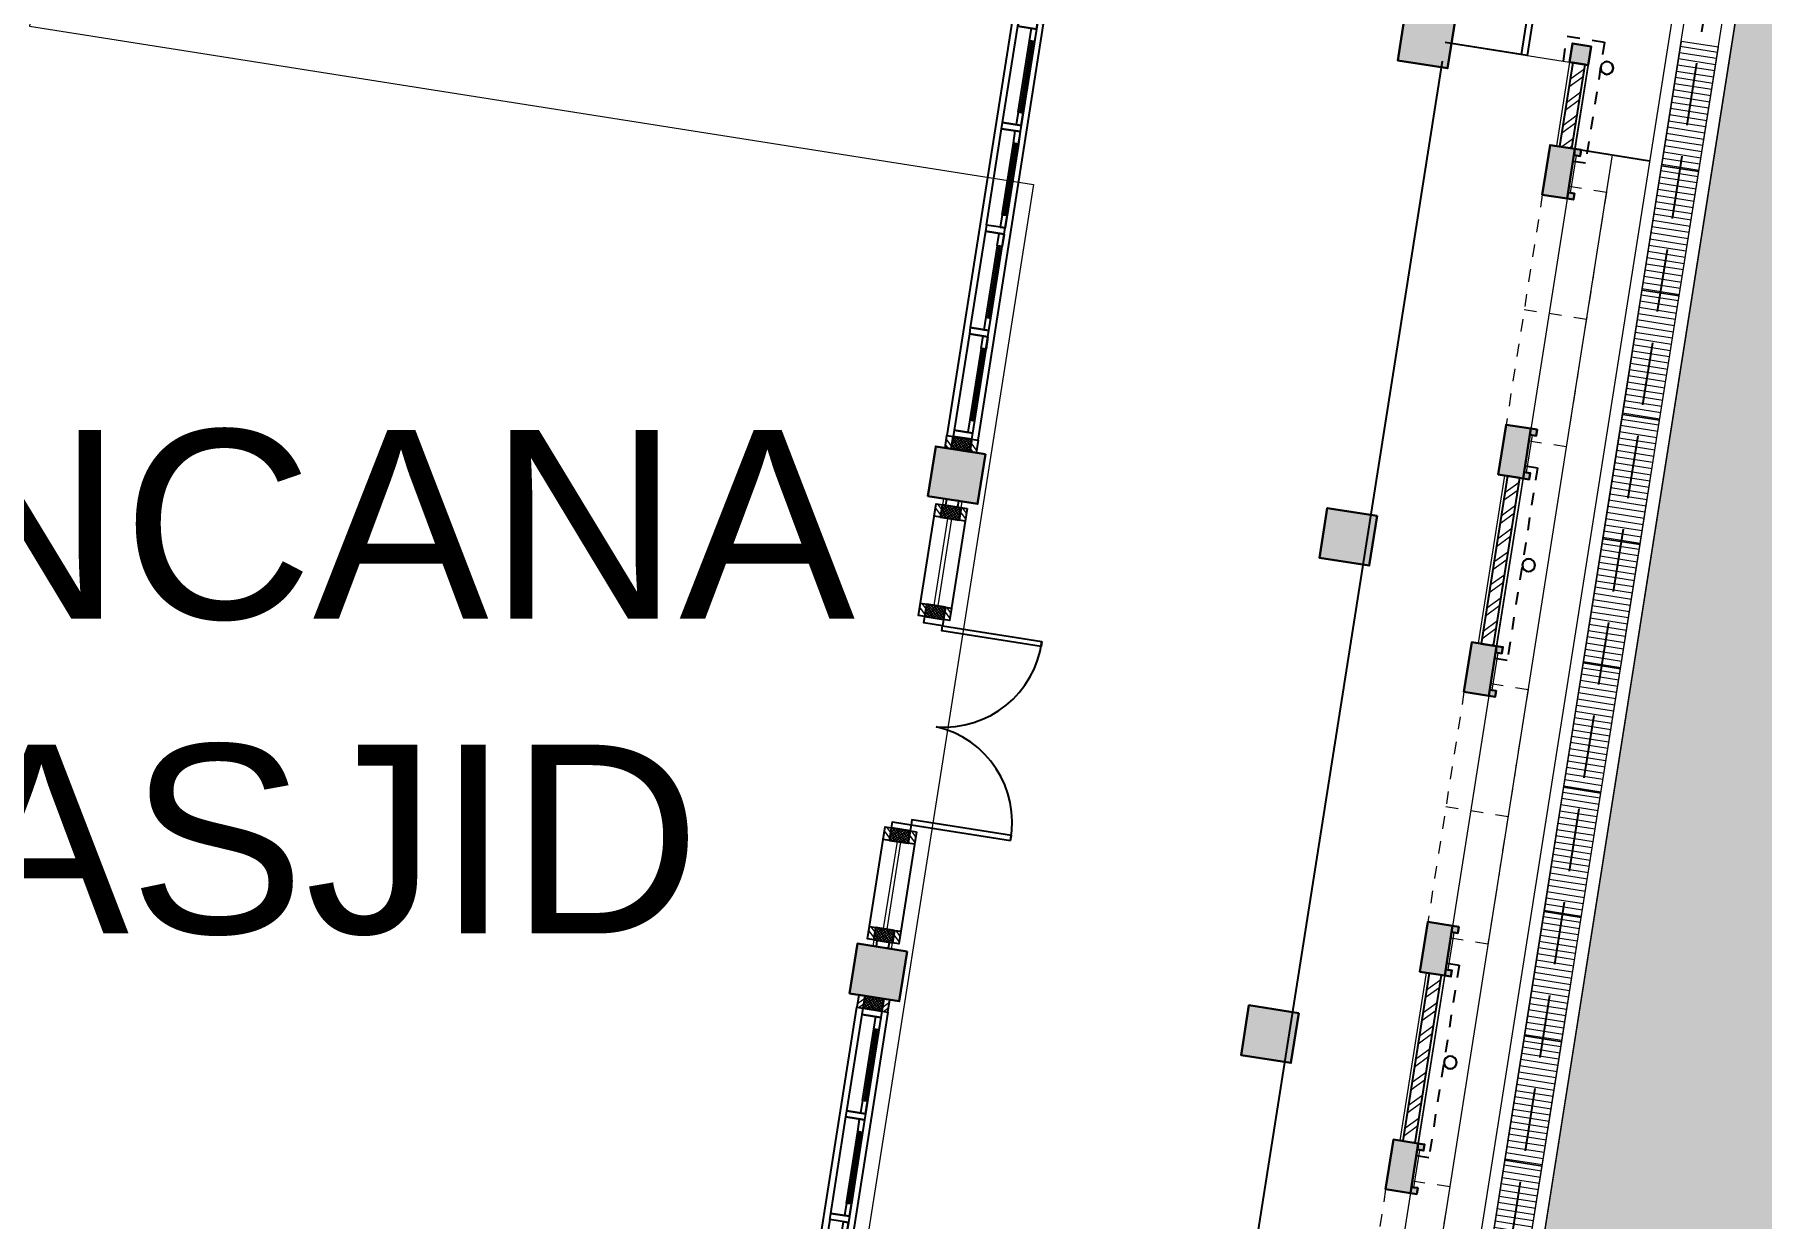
# Model space of a CAD drawing. Header units: inches. Extents: x 0 to 558, y -1 to 295.
# Drawn here: x 405.65 to 419.37, y 180.09 to 189.5 of the extents above; entities that cross this region are included whole.
import ezdxf

# ---------------------------------------------------------------- set-up
doc = ezdxf.new("R2010")
doc.units = ezdxf.units.IN
doc.header["$MEASUREMENT"] = 0
for name, pattern in [('DASHED', [0.75, 0.5, -0.25]), ('DASHED2', [0.375, 0.25, -0.125]), ('HIDDEN', [0.375, 0.25, -0.125])]:
    doc.linetypes.add(name, pattern=pattern)
for name, color, linetype, lineweight in [('ars', 11, 'Continuous', 0), ('ARSIR', 31, 'Continuous', 5), ('Arsitek', 3, 'Continuous', 9), ('ATAP', 3, 'Continuous', 20), ('balok', 1, 'Continuous', 30), ('besi siku', 70, 'Continuous', 9), ('dg1', 9, 'Continuous', 9), ('DINDING2', 146, 'Continuous', 5), ('GR-BODY', 5, 'Continuous', 20), ('hatch', 9, 'Continuous', 5), ('KOL', 1, 'Continuous', 30), ('lan', 7, 'Continuous', 15), ('NOT', 7, 'Continuous', 20), ('RUMPUT', 93, 'Continuous', 0), ('SAN', 4, 'Continuous', 5)]:
    doc.layers.add(name, color=color, linetype=linetype, lineweight=lineweight)
for name, color, linetype in [('dg2', 3, 'Continuous'), ('dinding', 3, 'Continuous'), ('HID', 1, 'Continuous'), ('KACA', 151, 'Continuous'), ('KERAMIK', 53, 'Continuous'), ('Kusen', 30, 'Continuous'), ('pvc', 12, 'Continuous'), ('SOLID', 9, 'Continuous')]:
    doc.layers.add(name, color=color, linetype=linetype)
doc.layers.add('POLYLINE TPAK', color=4, linetype='Continuous', lineweight=20, plot=False)
doc.styles.get("Standard").update_dxf_attribs({"font": 'arial.ttf'})

# ---------------------------------------------------------------- blocks, each defined once
blk = doc.blocks.new('P1')
at = {"layer": 'ars'}
h = blk.add_hatch(dxfattribs=at)
h.set_pattern_fill('ANSI32', color=256, scale=0.01, style=0)
h.set_pattern_definition([(45, (-1.75, -0.07619047619056118), (-0.06735192090801866, 0.06735192090801866), []), (45, (-1.705098700000008, -0.07619047619056118), (-0.06735192090801866, 0.06735192090801866), [])])
h.paths.add_polyline_path([(-1.75, -0.02619047619054981), (-1.650000000000091, -0.02619047619054981), (-1.650000000000091, -0.07619047619056118), (-1.75, -0.07619047619056118)])
h = blk.add_hatch(dxfattribs=at)
h.set_pattern_fill('ANSI32', color=256, scale=0.01, style=0)
h.set_pattern_definition([(45, (-0.9500000000000455, -0.07619047619056118), (-0.06735192090801866, 0.06735192090801866), []), (45, (-0.9050987000000532, -0.07619047619056118), (-0.06735192090801866, 0.06735192090801866), [])])
h.paths.add_polyline_path([(-0.9500000000000455, -0.02619047619054982), (-0.8500000000001364, -0.02619047619054982), (-0.8500000000001364, -0.07619047619056118), (-0.9500000000000455, -0.07619047619056118)])
h = blk.add_hatch(dxfattribs=at)
h.set_pattern_fill('ANSI32', color=256, scale=0.01, style=0)
h.set_pattern_definition([(45, (0.8500000000005912, -0.07619047619056118), (-0.06735192090801866, 0.06735192090801866), []), (45, (0.8949013000005834, -0.07619047619056118), (-0.06735192090801866, 0.06735192090801866), [])])
h.paths.add_polyline_path([(0.8500000000005912, -0.02619047619054982), (0.9500000000005002, -0.02619047619054982), (0.9500000000005002, -0.07619047619056118), (0.8500000000005912, -0.07619047619056118)])
h = blk.add_hatch(dxfattribs=at)
h.set_pattern_fill('ANSI32', color=256, scale=0.01, style=0)
h.set_pattern_definition([(45, (1.650000000000091, -0.07619047619056118), (-0.06735192090801866, 0.06735192090801866), []), (45, (1.694901300000083, -0.07619047619056118), (-0.06735192090801866, 0.06735192090801866), [])])
h.paths.add_polyline_path([(1.650000000000091, -0.02619047619054982), (1.75, -0.02619047619054982), (1.75, -0.07619047619056118), (1.650000000000091, -0.07619047619056118)])
h = blk.add_hatch(dxfattribs=at)
h.set_pattern_fill('ANSI32', color=256, scale=0.01, style=0)
h.set_pattern_definition([(45, (-1.75, -0.2761904761905498), (-0.06735192090801866, 0.06735192090801866), []), (45, (-1.705098700000008, -0.2761904761905498), (-0.06735192090801866, 0.06735192090801866), [])])
h.paths.add_polyline_path([(-1.75, -0.2261904761905384), (-1.650000000000091, -0.2261904761905384), (-1.650000000000091, -0.2761904761905498), (-1.75, -0.2761904761905498)])
h = blk.add_hatch(dxfattribs=at)
h.set_pattern_fill('ANSI32', color=256, scale=0.01, style=0)
h.set_pattern_definition([(45, (-0.9500000000000455, -0.2761904761905498), (-0.06735192090801866, 0.06735192090801866), []), (45, (-0.9050987000000532, -0.2761904761905498), (-0.06735192090801866, 0.06735192090801866), [])])
h.paths.add_polyline_path([(-0.9500000000000455, -0.2261904761905384), (-0.8500000000001364, -0.2261904761905384), (-0.8500000000001364, -0.2761904761905498), (-0.9500000000000455, -0.2761904761905498)])
h = blk.add_hatch(dxfattribs=at)
h.set_pattern_fill('ANSI32', color=256, scale=0.01, style=0)
h.set_pattern_definition([(45, (0.8500000000005912, -0.2761904761905498), (-0.06735192090801866, 0.06735192090801866), []), (45, (0.8949013000005834, -0.2761904761905498), (-0.06735192090801866, 0.06735192090801866), [])])
h.paths.add_polyline_path([(0.8500000000005912, -0.2261904761905384), (0.9500000000005002, -0.2261904761905384), (0.9500000000005002, -0.2761904761905498), (0.8500000000005912, -0.2761904761905498)])
h = blk.add_hatch(dxfattribs=at)
h.set_pattern_fill('ANSI32', color=256, scale=0.01, style=0)
h.set_pattern_definition([(45, (1.650000000000091, -0.2761904761905498), (-0.06735192090801866, 0.06735192090801866), []), (45, (1.694901300000083, -0.2761904761905498), (-0.06735192090801866, 0.06735192090801866), [])])
h.paths.add_polyline_path([(1.650000000000091, -0.2261904761905384), (1.75, -0.2261904761905384), (1.75, -0.2761904761905498), (1.650000000000091, -0.2761904761905498)])
at = {"layer": 'hatch', "ltscale": 0.01}
h = blk.add_hatch(dxfattribs=at)
h.set_pattern_fill('ANSI37,_O', color=256, scale=0.005)
h.set_pattern_definition([(45, (-1.75, -0.2261904761905384), (-0.01122532015133644, 0.01122532015133644), []), (135, (-1.75, -0.2261904761905384), (-0.01122532015133644, -0.01122532015133644), [])])
h.paths.add_polyline_path([(-1.75, -0.07619047619056118), (-1.650000000000091, -0.07619047619056118), (-1.650000000000091, -0.2261904761905384), (-1.75, -0.2261904761905384)])
h = blk.add_hatch(dxfattribs=at)
h.set_pattern_fill('ANSI37,_O', color=256, scale=0.005)
h.set_pattern_definition([(45, (-0.9500000000000455, -0.2261904761905384), (-0.01122532015133644, 0.01122532015133644), []), (135, (-0.9500000000000455, -0.2261904761905384), (-0.01122532015133644, -0.01122532015133644), [])])
h.paths.add_polyline_path([(-0.9500000000000455, -0.07619047619056118), (-0.8500000000001364, -0.07619047619056118), (-0.8500000000001364, -0.2261904761905384), (-0.9500000000000455, -0.2261904761905384)])
h = blk.add_hatch(dxfattribs=at)
h.set_pattern_fill('ANSI37,_O', color=256, scale=0.005)
h.set_pattern_definition([(45, (0.8500000000005912, -0.2261904761905384), (-0.01122532015133644, 0.01122532015133644), []), (135, (0.8500000000005912, -0.2261904761905384), (-0.01122532015133644, -0.01122532015133644), [])])
h.paths.add_polyline_path([(0.8500000000005912, -0.07619047619056118), (0.9500000000005002, -0.07619047619056118), (0.9500000000005002, -0.2261904761905384), (0.8500000000005912, -0.2261904761905384)])
h = blk.add_hatch(dxfattribs=at)
h.set_pattern_fill('ANSI37,_O', color=256, scale=0.005)
h.set_pattern_definition([(45, (1.650000000000091, -0.2261904761905384), (-0.01122532015133644, 0.01122532015133644), []), (135, (1.650000000000091, -0.2261904761905384), (-0.01122532015133644, -0.01122532015133644), [])])
h.paths.add_polyline_path([(1.650000000000091, -0.07619047619056118), (1.75, -0.07619047619056118), (1.75, -0.2261904761905384), (1.650000000000091, -0.2261904761905384)])
at = {"ltscale": 0.01}
for points in [[(-0.9500000000000455, -0.07619047619056118), (-0.8500000000001364, -0.07619047619056118), (-0.8500000000001364, -0.2261904761905384), (-0.9500000000000455, -0.2261904761905384)], [(0.8500000000001364, -0.07619047619056118), (0.9500000000005002, -0.07619047619056118), (0.9500000000005002, -0.2261904761905384), (0.8500000000001364, -0.2261904761905384)], [(1.650000000000091, -0.07619047619056118), (1.75, -0.07619047619056118), (1.75, -0.2261904761905384), (1.650000000000091, -0.2261904761905384)]]:
    blk.add_lwpolyline(points, close=True, dxfattribs=at)
at = {"layer": 'balok', "ltscale": 0.01}
for points in [[(-1.75, -0.07619047619056118), (-1.650000000000091, -0.07619047619056118), (-1.650000000000091, -0.2261904761905384), (-1.75, -0.2261904761905384)], [(-0.9500000000000455, -0.07619047619056118), (-0.8500000000001364, -0.07619047619056118), (-0.8500000000001364, -0.2261904761905384), (-0.9500000000000455, -0.2261904761905384)], [(0.8500000000005912, -0.07619047619056118), (0.9500000000005002, -0.07619047619056118), (0.9500000000005002, -0.2261904761905384), (0.8500000000005912, -0.2261904761905384)], [(1.650000000000091, -0.07619047619056118), (1.75, -0.07619047619056118), (1.75, -0.2261904761905384), (1.650000000000091, -0.2261904761905384)]]:
    blk.add_lwpolyline(points, close=True, dxfattribs=at)
at = {"layer": 'besi siku', "ltscale": 0.01}
for points in [[(-0.9500000000000455, -0.1661904761905362), (-1.650000000000091, -0.1661904761905362), (-1.650000000000091, -0.1361904761905635), (-0.9500000000000455, -0.1361904761905635), (-0.9500000000000455, -0.1661904761905362)], [(0.9500000000000455, -0.1661904761905362), (1.649999999999636, -0.1661904761905362), (1.649999999999636, -0.1361904761905635), (0.9500000000000455, -0.1361904761905635), (0.9500000000000455, -0.1661904761905362)]]:
    blk.add_lwpolyline(points, dxfattribs=at)
at = {"layer": 'dinding', "ltscale": 0.01}
for points in [[(-1.75, -0.02619047619054981), (-1.650000000000091, -0.02619047619054981), (-1.650000000000091, -0.07619047619056118), (-1.75, -0.07619047619056118)], [(-1.75, -0.02619047619054981), (-0.8500000000001364, -0.02619047619054982), (-0.8500000000001364, -0.2761904761905498), (-1.75, -0.2761904761905498)], [(-0.9500000000000455, -0.02619047619054982), (-0.8500000000001364, -0.02619047619054982), (-0.8500000000001364, -0.07619047619056118), (-0.9500000000000455, -0.07619047619056118)], [(0.8500000000005912, -0.02619047619054982), (0.9500000000005002, -0.02619047619054982), (0.9500000000005002, -0.07619047619056118), (0.8500000000005912, -0.07619047619056118)], [(0.8500000000001364, -0.02619047619054982), (1.75, -0.02619047619054982), (1.75, -0.2761904761905498), (0.8500000000001364, -0.2761904761905498)], [(1.650000000000091, -0.02619047619054982), (1.75, -0.02619047619054982), (1.75, -0.07619047619056118), (1.650000000000091, -0.07619047619056118)], [(-1.75, -0.2261904761905384), (-1.650000000000091, -0.2261904761905384), (-1.650000000000091, -0.2761904761905498), (-1.75, -0.2761904761905498)], [(-0.9500000000000455, -0.2261904761905384), (-0.8500000000001364, -0.2261904761905384), (-0.8500000000001364, -0.2761904761905498), (-0.9500000000000455, -0.2761904761905498)], [(0.8500000000005912, -0.2261904761905384), (0.9500000000005002, -0.2261904761905384), (0.9500000000005002, -0.2761904761905498), (0.8500000000005912, -0.2761904761905498)], [(1.650000000000091, -0.2261904761905384), (1.75, -0.2261904761905384), (1.75, -0.2761904761905498), (1.650000000000091, -0.2761904761905498)]]:
    blk.add_lwpolyline(points, close=True, dxfattribs=at)
at = {"layer": 'Kusen', "ltscale": 0.01}
for points in [[(-0.7999999999999545, 0.7238095238093933), (-0.7599999999999909, 0.7238095238093933), (-0.7599999999999909, -0.07619047619056118), (-0.7999999999999545, -0.07619047619056118)], [(0.7999999999999545, 0.7238095238093933), (0.7599999999999909, 0.7238095238093933), (0.7599999999999909, -0.07619047619056118), (0.7999999999999545, -0.07619047619056118)], [(-0.8500000000001364, -0.07619047619056118), (-0.7999999999999545, -0.07619047619056118), (-0.7999999999999545, -0.2261904761905384), (-0.8500000000001364, -0.2261904761905384)], [(0.7999999999999545, -0.07619047619056118), (0.8500000000001364, -0.07619047619056118), (0.8500000000001364, -0.2261904761905384), (0.7999999999999545, -0.2261904761905384)]]:
    blk.add_lwpolyline(points, close=True, dxfattribs=at)
for centre, start, end in [((-0.7799999999999727, -0.05809523809529082), 4.25958625341322, 91.46522419881262), ((0.7799999999999727, -0.05809523809529082), 88.53477580118738, 175.7404137465868)]:
    blk.add_arc(centre, 0.7821605057079436, start, end, dxfattribs=at)
blk = doc.blocks.new('JMSQ1')
at = {"layer": 'ars'}
h = blk.add_hatch(dxfattribs=at)
h.set_pattern_fill('ANSI32', color=256, scale=0.01, style=0)
h.set_pattern_definition([(315, (-1.750000000000227, 0.25), (-0.06735192090801867, -0.06735192090801864), []), (315, (-1.705098700000235, 0.25), (-0.06735192090801867, -0.06735192090801864), [])])
h.paths.add_polyline_path([(-1.750000000000227, 0.1999999999999886), (-1.650000000000318, 0.1999999999999886), (-1.650000000000318, 0.25), (-1.750000000000227, 0.25)])
h = blk.add_hatch(dxfattribs=at)
h.set_pattern_fill('ANSI32', color=256, scale=0.01, style=0)
h.set_pattern_definition([(315, (1.700000000000273, 0.25), (-0.06735192090801867, -0.06735192090801864), []), (315, (1.744901300000265, 0.25), (-0.06735192090801867, -0.06735192090801864), [])])
h.paths.add_polyline_path([(1.700000000000273, 0.1999999999999886), (1.800000000000182, 0.1999999999999886), (1.800000000000182, 0.25), (1.700000000000273, 0.25)])
h = blk.add_hatch(dxfattribs=at)
h.set_pattern_fill('ANSI32', color=256, scale=0.01, style=0)
h.set_pattern_definition([(315, (-1.750000000000227, 0.05000000000001137), (-0.06735192090801867, -0.06735192090801864), []), (315, (-1.705098700000235, 0.05000000000001137), (-0.06735192090801867, -0.06735192090801864), [])])
h.paths.add_polyline_path([(-1.750000000000227, 0), (-1.650000000000318, 0), (-1.650000000000318, 0.05000000000001137), (-1.750000000000227, 0.05000000000001137)])
h = blk.add_hatch(dxfattribs=at)
h.set_pattern_fill('ANSI32', color=256, scale=0.01, style=0)
h.set_pattern_definition([(315, (1.700000000000273, 0.05000000000001137), (-0.06735192090801867, -0.06735192090801864), []), (315, (1.744901300000265, 0.05000000000001137), (-0.06735192090801867, -0.06735192090801864), [])])
h.paths.add_polyline_path([(1.700000000000273, 0), (1.800000000000182, 0), (1.800000000000182, 0.05000000000001137), (1.700000000000273, 0.05000000000001137)])
at = {"layer": 'hatch', "ltscale": 0.01}
h = blk.add_hatch(dxfattribs=at)
h.set_pattern_fill('ANSI37,_O', color=256, scale=0.005)
h.set_pattern_definition([(315, (-1.750000000000227, 0.1999999999999886), (-0.01122532015133644, -0.01122532015133644), []), (225, (-1.750000000000227, 0.1999999999999886), (-0.01122532015133644, 0.01122532015133644), [])])
h.paths.add_polyline_path([(-1.750000000000227, 0.05000000000001137), (-1.650000000000318, 0.05000000000001137), (-1.650000000000318, 0.1999999999999886), (-1.750000000000227, 0.1999999999999886)])
h = blk.add_hatch(dxfattribs=at)
h.set_pattern_fill('ANSI37,_O', color=256, scale=0.005)
h.set_pattern_definition([(315, (1.700000000000273, 0.1999999999999886), (-0.01122532015133644, -0.01122532015133644), []), (225, (1.700000000000273, 0.1999999999999886), (-0.01122532015133644, 0.01122532015133644), [])])
h.paths.add_polyline_path([(1.700000000000273, 0.05000000000001137), (1.800000000000182, 0.05000000000001137), (1.800000000000182, 0.1999999999999886), (1.700000000000273, 0.1999999999999886)])
at = {"layer": 'balok', "ltscale": 0.01}
for points in [[(-1.750000000000227, 0.05000000000001137), (-1.650000000000318, 0.05000000000001137), (-1.650000000000318, 0.1999999999999886), (-1.750000000000227, 0.1999999999999886)], [(1.700000000000273, 0.05000000000001137), (1.800000000000182, 0.05000000000001137), (1.800000000000182, 0.1999999999999886), (1.700000000000273, 0.1999999999999886)]]:
    blk.add_lwpolyline(points, close=True, dxfattribs=at)
at = {"layer": 'dinding', "ltscale": 0.01}
for points in [[(-1.750000000000227, 0.1999999999999886), (-1.650000000000318, 0.1999999999999886), (-1.650000000000318, 0.25), (-1.750000000000227, 0.25)], [(1.700000000000273, 0), (-1.650000000000318, 0), (-1.650000000000318, 0.25), (1.700000000000273, 0.25)], [(1.700000000000273, 0.1999999999999886), (1.800000000000182, 0.1999999999999886), (1.800000000000182, 0.25), (1.700000000000273, 0.25)], [(-1.750000000000227, 0), (-1.650000000000318, 0), (-1.650000000000318, 0.05000000000001137), (-1.750000000000227, 0.05000000000001137)], [(1.700000000000273, 0), (1.800000000000182, 0), (1.800000000000182, 0.05000000000001137), (1.700000000000273, 0.05000000000001137)]]:
    blk.add_lwpolyline(points, close=True, dxfattribs=at)
at = {"layer": 'KACA', "ltscale": 0.01}
for points in [[(-1.500000000000682, 0.1850000000000023), (-0.9250000000005002, 0.1850000000000023), (-0.9250000000005002, 0.1750000000000114), (-1.500000000000682, 0.1750000000000114)], [(-0.6750000000005002, 0.1850000000000023), (-0.1000000000001364, 0.1850000000000023), (-0.1000000000001364, 0.1750000000000114), (-0.6750000000005002, 0.1750000000000114)], [(0.7250000000002274, 0.1850000000000023), (0.1499999999998636, 0.1850000000000023), (0.1499999999998636, 0.1750000000000114), (0.7250000000002274, 0.1750000000000114)], [(1.550000000000409, 0.1850000000000023), (0.9750000000002274, 0.1850000000000023), (0.9750000000002274, 0.1750000000000114), (1.550000000000409, 0.1750000000000114)]]:
    blk.add_lwpolyline(points, close=True, dxfattribs=at)
at = {"layer": 'Kusen', "ltscale": 0.01}
for points in [[(-1.650000000000318, 0.1999999999999886), (-1.600000000000591, 0.1999999999999886), (-1.600000000000591, 0.05000000000001137), (-1.650000000000318, 0.05000000000001137)], [(-1.600000000000591, 0.1999999999999886), (-1.500000000000682, 0.1999999999999886), (-1.500000000000682, 0.1599999999999682), (-1.600000000000591, 0.1599999999999682)], [(-1.600000000000591, 0.1999999999999886), (-0.8250000000005911, 0.1999999999999886), (-0.8250000000005911, 0.05000000000001138), (-1.600000000000591, 0.05000000000001137)], [(-1.500000000000682, 0.1999999999999886), (-0.9250000000005002, 0.1999999999999886), (-0.9250000000005002, 0.1599999999999682), (-1.500000000000682, 0.1599999999999682)], [(-0.9250000000005002, 0.1599999999999682), (-0.8250000000005911, 0.1599999999999682), (-0.8250000000005911, 0.1999999999999886), (-0.9250000000005002, 0.1999999999999886)], [(-0.8250000000005911, 0.1999999999999886), (-0.7750000000004093, 0.1999999999999886), (-0.7750000000004093, 0.05000000000001138), (-0.8250000000005911, 0.05000000000001138)], [(-0.7750000000004093, 0.1999999999999886), (-0.6750000000005002, 0.1999999999999886), (-0.6750000000005002, 0.1599999999999682), (-0.7750000000004093, 0.1599999999999682)], [(-0.7750000000004093, 0.1999999999999886), (-2.273736754432321e-13, 0.1999999999999886), (-2.273736754432321e-13, 0.05000000000001137), (-0.7750000000004093, 0.05000000000001138)], [(-0.6750000000005002, 0.1999999999999886), (-0.1000000000001364, 0.1999999999999886), (-0.1000000000001364, 0.1599999999999682), (-0.6750000000005002, 0.1599999999999682)], [(-0.1000000000001364, 0.1599999999999682), (-2.273736754432321e-13, 0.1599999999999682), (-2.273736754432321e-13, 0.1999999999999886), (-0.1000000000001364, 0.1999999999999886)], [(-2.273736754432321e-13, 0.1999999999999886), (0.04999999999995453, 0.1999999999999886), (0.04999999999995453, 0.05000000000001137), (-2.273736754432321e-13, 0.05000000000001137)], [(0.1499999999998636, 0.1599999999999682), (0.04999999999995453, 0.1599999999999682), (0.04999999999995453, 0.1999999999999886), (0.1499999999998636, 0.1999999999999886)], [(0.8250000000001364, 0.1999999999999886), (0.04999999999995453, 0.1999999999999886), (0.04999999999995453, 0.05000000000001137), (0.8250000000001364, 0.05000000000001138)], [(0.7250000000002274, 0.1999999999999886), (0.1499999999998636, 0.1999999999999886), (0.1499999999998636, 0.1599999999999682), (0.7250000000002274, 0.1599999999999682)], [(0.8250000000001364, 0.1999999999999886), (0.7250000000002274, 0.1999999999999886), (0.7250000000002274, 0.1599999999999682), (0.8250000000001364, 0.1599999999999682)], [(0.8750000000003183, 0.1999999999999886), (0.8250000000001364, 0.1999999999999886), (0.8250000000001364, 0.05000000000001138), (0.8750000000003183, 0.05000000000001138)], [(0.9750000000002274, 0.1599999999999682), (0.8750000000003183, 0.1599999999999682), (0.8750000000003183, 0.1999999999999886), (0.9750000000002274, 0.1999999999999886)], [(1.650000000000318, 0.1999999999999886), (0.8750000000003183, 0.1999999999999886), (0.8750000000003183, 0.05000000000001138), (1.650000000000318, 0.05000000000001137)], [(1.550000000000409, 0.1999999999999886), (0.9750000000002274, 0.1999999999999886), (0.9750000000002274, 0.1599999999999682), (1.550000000000409, 0.1599999999999682)], [(1.650000000000318, 0.1999999999999886), (1.550000000000409, 0.1999999999999886), (1.550000000000409, 0.1599999999999682), (1.650000000000318, 0.1599999999999682)], [(1.650000000000091, 0.1999999999999886), (1.700000000000273, 0.1999999999999886), (1.700000000000273, 0.05000000000001137), (1.650000000000091, 0.05000000000001137)], [(1.700000000000045, 0.1999999999999886), (1.650000000000318, 0.1999999999999886), (1.650000000000318, 0.05000000000001137), (1.700000000000045, 0.05000000000001137)]]:
    blk.add_lwpolyline(points, close=True, dxfattribs=at)
blk = doc.blocks.new('KMSQ2')
at = {"layer": 'SOLID', "ltscale": 0.01}
h = blk.add_hatch(color=256, dxfattribs=at)
h.dxf.hatch_style = 1
h.paths.add_polyline_path([(-0.2000000000000455, -0.1999999999999886), (0.2000000000000455, -0.1999999999999886), (0.2000000000000455, 0.2000000000000455), (-0.2000000000000455, 0.2000000000000455)])
at = {"layer": 'KOL'}
blk.add_lwpolyline([(-0.2000000000000455, -0.1999999999999886), (0.2000000000000455, -0.1999999999999886), (0.2000000000000455, 0.2000000000000455), (-0.2000000000000455, 0.2000000000000455)], close=True, dxfattribs=at)
blk = doc.blocks.new('K1b')
at = {"layer": 'SOLID', "ltscale": 0.01}
h = blk.add_hatch(color=256, dxfattribs=at)
h.dxf.hatch_style = 1
h.paths.add_polyline_path([(-0.2000000000000455, -0.0999999999999659), (0.2000000000000455, -0.0999999999999659), (0.2000000000000455, 0.1000000000000227), (-0.2000000000000455, 0.1000000000000227)])
at = {"layer": 'KOL'}
blk.add_lwpolyline([(-0.2000000000000455, -0.0999999999999659), (0.2000000000000455, -0.0999999999999659), (0.2000000000000455, 0.1000000000000227), (-0.2000000000000455, 0.1000000000000227)], close=True, dxfattribs=at)
blk = doc.blocks.new('DENAH LT1')
at = {"layer": 'ars'}
h = blk.add_hatch(dxfattribs=at)
h.set_pattern_fill('ANSI32', color=256, scale=0.35, angle=112.7800794457512, style=0)
h.set_pattern_definition([(45.00000000000446, (-13.21544224488366, 428.2296302063408), (0.09280776503074172, -0.09280776503072702), []), (45.00000000000446, (-13.21544224488366, 428.2915020495905), (0.09280776503074172, -0.09280776503072702), [])])
h.paths.add_polyline_path([(0.2500000000018181, 3.250000000001198), (0.2500000000018181, 3.350000000000652), (0.2000000000000455, 3.350000000000652), (0.2000000000000455, 3.250000000001198)])
h = blk.add_hatch(dxfattribs=at)
h.set_pattern_fill('ANSI32', color=256, scale=0.35, angle=112.7800794457512, style=0)
h.set_pattern_definition([(45.00000000000446, (-9.665442244882342, 428.2296302063409), (0.09280776503074172, -0.09280776503072702), []), (45.00000000000446, (-9.665442244882342, 428.2915020495906), (0.09280776503074172, -0.09280776503072702), [])])
h.paths.add_polyline_path([(3.800000000003137, 3.250000000001278), (3.800000000003137, 3.350000000000732), (3.750000000001364, 3.350000000000732), (3.750000000001364, 3.250000000001278)])
h = blk.add_hatch(dxfattribs=at)
h.set_pattern_fill('ANSI32', color=256, scale=0.35, angle=112.7800794457512, style=0)
h.set_pattern_definition([(45.00000000000446, (-17.41544224488371, 423.8546302063405), (0.09280776503074172, -0.09280776503072702), []), (45.00000000000446, (-17.41544224488371, 423.9165020495902), (0.09280776503074172, -0.09280776503072702), [])])
h.paths.add_polyline_path([(-3.325000000000273, -1.124999999999545), (-3.324999999999818, -1.024999999999636), (-4, -1.024999999999636), (-4, -1.124999999999091)])
h = blk.add_hatch(dxfattribs=at)
h.set_pattern_fill('ANSI32', color=256, scale=0.35, angle=112.7800794457512, style=0)
h.set_pattern_definition([(45.00000000000446, (-14.09044224488434, 423.8546302063396), (0.09280776503074172, -0.09280776503072702), []), (45.00000000000446, (-14.0904422448848, 423.9165020495902), (0.09280776503074172, -0.09280776503072702), [])])
h.paths.add_polyline_path([(0.6749999999997272, -1.125), (0.6750000000001819, -1.024999999999636), (-0.6750000000001819, -1.024999999999636), (-0.6750000000001819, -1.125)])
h = blk.add_hatch(dxfattribs=at)
h.set_pattern_fill('ANSI32', color=256, scale=0.35, angle=112.7800794457512, style=0)
h.set_pattern_definition([(45.00000000000446, (-10.0904422448848, 423.8546302063396), (0.09280776503074172, -0.09280776503072702), []), (45.00000000000446, (-10.09044224488525, 423.9165020495902), (0.09280776503074172, -0.09280776503072702), [])])
h.paths.add_polyline_path([(4.674999999999272, -1.125), (4.674999999999727, -1.025000000000091), (3.324999999999363, -1.024999999999636), (3.324999999999363, -1.125)])
at = {"layer": 'SAN', "ltscale": 0.01}
h = blk.add_hatch(dxfattribs=at)
h.set_pattern_fill('_USER', color=256, scale=0.05, angle=89.99999999999999, pattern_type=0)
h.set_pattern_definition([(90, (-3.800000000000182, -2), (-0.05, 1.530798387602948e-17), [])])
h.paths.add_polyline_path([(-3.299999999999728, -1.849999999999909), (-3.299999999999728, -2.149999999999636), (-4.299999999999728, -2.149999999999636), (-4.299999999999728, -1.849999999999909)])
h = blk.add_hatch(dxfattribs=at)
h.set_pattern_fill('_USER', color=256, scale=0.05, angle=89.99999999999999, pattern_type=0)
h.set_pattern_definition([(90, (-2.800000000000182, -2), (-0.05, 1.530798387602948e-17), [])])
h.paths.add_polyline_path([(-2.299999999999728, -1.849999999999909), (-2.299999999999728, -2.149999999999636), (-3.299999999999728, -2.149999999999636), (-3.299999999999728, -1.849999999999909)])
h = blk.add_hatch(dxfattribs=at)
h.set_pattern_fill('_USER', color=256, scale=0.05, angle=89.99999999999999, pattern_type=0)
h.set_pattern_definition([(90, (-1.800000000000182, -2), (-0.05, 1.530798387602948e-17), [])])
h.paths.add_polyline_path([(-1.299999999999728, -1.849999999999909), (-1.299999999999728, -2.149999999999636), (-2.299999999999728, -2.149999999999636), (-2.299999999999728, -1.849999999999909)])
h = blk.add_hatch(dxfattribs=at)
h.set_pattern_fill('_USER', color=256, scale=0.05, angle=89.99999999999999, pattern_type=0)
h.set_pattern_definition([(90, (-0.8000000000001819, -2), (-0.05, 1.530798387602948e-17), [])])
h.paths.add_polyline_path([(-0.299999999999728, -1.849999999999909), (-0.299999999999728, -2.149999999999636), (-1.299999999999728, -2.149999999999636), (-1.299999999999728, -1.849999999999909)])
h = blk.add_hatch(dxfattribs=at)
h.set_pattern_fill('_USER', color=256, scale=0.05, angle=89.99999999999999, pattern_type=0)
h.set_pattern_definition([(90, (0.1999999999998181, -2), (-0.05, 1.530798387602948e-17), [])])
h.paths.add_polyline_path([(0.700000000000272, -1.849999999999909), (0.700000000000272, -2.149999999999636), (-0.299999999999728, -2.149999999999636), (-0.299999999999728, -1.849999999999909)])
h = blk.add_hatch(dxfattribs=at)
h.set_pattern_fill('_USER', color=256, scale=0.05, angle=89.99999999999999, pattern_type=0)
h.set_pattern_definition([(90, (1.199999999999818, -2), (-0.05, 1.530798387602948e-17), [])])
h.paths.add_polyline_path([(1.700000000000272, -1.849999999999909), (1.700000000000272, -2.149999999999636), (0.700000000000272, -2.149999999999636), (0.700000000000272, -1.849999999999909)])
h = blk.add_hatch(dxfattribs=at)
h.set_pattern_fill('_USER', color=256, scale=0.05, angle=89.99999999999999, pattern_type=0)
h.set_pattern_definition([(90, (2.199999999999818, -2), (-0.05, 1.530798387602948e-17), [])])
h.paths.add_polyline_path([(2.700000000000272, -1.849999999999909), (2.700000000000272, -2.149999999999636), (1.700000000000272, -2.149999999999636), (1.700000000000272, -1.849999999999909)])
h = blk.add_hatch(dxfattribs=at)
h.set_pattern_fill('_USER', color=256, scale=0.05, angle=89.99999999999999, pattern_type=0)
h.set_pattern_definition([(90, (3.199999999999818, -2), (-0.05, 1.530798387602948e-17), [])])
h.paths.add_polyline_path([(3.700000000000272, -1.849999999999909), (3.700000000000272, -2.149999999999636), (2.700000000000272, -2.149999999999636), (2.700000000000272, -1.849999999999909)])
h = blk.add_hatch(dxfattribs=at)
h.set_pattern_fill('_USER', color=256, scale=0.05, angle=89.99999999999999, pattern_type=0)
h.set_pattern_definition([(90, (4.199999999999818, -2), (-0.05, 1.530798387602948e-17), [])])
h.paths.add_polyline_path([(4.700000000000272, -1.849999999999909), (4.700000000000272, -2.149999999999636), (3.700000000000272, -2.149999999999636), (3.700000000000272, -1.849999999999909)])
h = blk.add_hatch(dxfattribs=at)
h.set_pattern_fill('_USER', color=256, scale=0.05, angle=89.99999999999999, pattern_type=0)
h.set_pattern_definition([(90, (5.199999999999818, -2), (-0.05, 1.530798387602948e-17), [])])
h.paths.add_polyline_path([(5.700000000000272, -1.849999999999909), (5.700000000000272, -2.149999999999636), (4.700000000000272, -2.149999999999636), (4.700000000000272, -1.849999999999909)])
at = {"layer": 'SOLID'}
blk.add_hatch(color=256, dxfattribs=at).paths.add_polyline_path([(-3.999999999999545, -1.149999999999636), (-3.999999999999545, -0.9999999999990905), (-4.149999999999636, -0.9999999999995453), (-4.149999999999636, -1.149999999999636)])
h = blk.add_hatch(color=256, dxfattribs=at)
h.paths.add_polyline_path([(-3.274999999999637, -1.149999999999636), (-3.324999999999364, -1.149999999999636), (-3.324999999999819, -1.199999999999818), (-3.274999999999182, -1.199999999999818)])
h.paths.add_polyline_path([(-2.924999999999728, -1.149999999999636), (-2.974999999999455, -1.149999999999636), (-2.974999999999455, -1.170000000000073), (-2.974999999999, -1.199999999999818), (-2.924999999999728, -1.199999999999818)])
h = blk.add_hatch(color=256, dxfattribs=at)
h.paths.add_polyline_path([(-1.025000000000092, -1.149999999999636), (-1.074999999999819, -1.149999999999636), (-1.075000000000274, -1.199999999999818), (-1.024999999999637, -1.199999999999818)])
h.paths.add_polyline_path([(-0.6750000000001828, -1.149999999999636), (-0.7249999999999099, -1.149999999999636), (-0.7249999999999099, -1.170000000000073), (-0.7249999999994552, -1.199999999999818), (-0.6750000000001828, -1.199999999999818)])
h = blk.add_hatch(color=256, dxfattribs=at)
h.paths.add_polyline_path([(0.7250000000003629, -1.149999999999636), (0.6750000000006358, -1.149999999999636), (0.675000000000181, -1.199999999999818), (0.7250000000008177, -1.199999999999818)])
h.paths.add_polyline_path([(1.075000000000272, -1.149999999999636), (1.025000000000545, -1.149999999999636), (1.025000000000545, -1.170000000000073), (1.025000000001, -1.199999999999818), (1.075000000000272, -1.199999999999818)])
h = blk.add_hatch(color=256, dxfattribs=at)
h.paths.add_polyline_path([(2.974999999999453, -1.149999999999636), (2.924999999999726, -1.149999999999636), (2.924999999999272, -1.199999999999818), (2.974999999999908, -1.199999999999818)])
h.paths.add_polyline_path([(3.324999999999362, -1.149999999999636), (3.274999999999635, -1.149999999999636), (3.274999999999635, -1.170000000000073), (3.27500000000009, -1.199999999999818), (3.324999999999362, -1.199999999999818)])
h = blk.add_hatch(color=256, dxfattribs=at)
h.paths.add_polyline_path([(4.724999999999908, -1.149999999999636), (4.675000000000181, -1.149999999999636), (4.674999999999726, -1.199999999999818), (4.725000000000363, -1.199999999999818)])
h.paths.add_polyline_path([(5.074999999999817, -1.149999999999636), (5.02500000000009, -1.149999999999636), (5.02500000000009, -1.170000000000073), (5.025000000000545, -1.199999999999818), (5.074999999999817, -1.199999999999818)])
at = {"ltscale": 0.01}
for points in [[(-7.299999999999728, 7.5), (-7.959999999999583, 7.5), (-7.959999999999583, -0.6599999999998545), (-3.999999999999546, -0.6599999999998545), (-4.000000000000001, -2.728492052659392e-12)], [(-7.299999999999728, 7.5), (-7.909999999999401, 7.5), (-7.909999999999401, -0.6099999999996726), (-3.999999999999546, -0.6099999999996726), (-4.000000000000001, -2.728492052659392e-12)], [(-3.324999999999819, -1.199999999999818), (-3.324999999999819, -1.75)]]:
    blk.add_lwpolyline(points, dxfattribs=at)
at = {"linetype": 'HIDDEN', "ltscale": 0.3}
for points in [[(-4.00000000000182, -0.9499999999989086), (-4.199999999999819, -0.9499999999995339), (-4.199999999999819, -1.25), (-3.224999999999, -1.25), (-3.224999999999, -1.149999999999636)], [(-0.7749999999996371, -1.149999999999636), (-0.7749999999996371, -1.25), (0.7750000000009996, -1.25), (0.7750000000009996, -1.149999999999636)], [(3.224999999999908, -1.149999999999636), (3.224999999999908, -1.25), (4.775000000000545, -1.25), (4.775000000000545, -1.149999999999636)]]:
    blk.add_lwpolyline(points, dxfattribs=at)
at = {"layer": 'Arsitek', "ltscale": 0.01}
for points in [[(-3.274999999999637, -1.149999999999636), (-2.974999999999455, -1.149999999999636), (-2.974999999999455, -1.170000000000073), (-3.274999999999182, -1.170000000000073), (-3.274999999999182, -1.149999999999636)], [(-1.025000000000092, -1.149999999999636), (-0.7249999999999099, -1.149999999999636), (-0.7249999999999099, -1.170000000000073), (-1.024999999999637, -1.170000000000073), (-1.024999999999637, -1.149999999999636)], [(0.7250000000003629, -1.149999999999636), (1.025000000000545, -1.149999999999636), (1.025000000000545, -1.170000000000073), (0.7250000000008177, -1.170000000000073), (0.7250000000008177, -1.149999999999636)], [(2.974999999999453, -1.149999999999636), (3.274999999999635, -1.149999999999636), (3.274999999999635, -1.170000000000073), (2.974999999999908, -1.170000000000073), (2.974999999999908, -1.149999999999636)], [(4.724999999999908, -1.149999999999636), (5.02500000000009, -1.149999999999636), (5.02500000000009, -1.170000000000073), (4.725000000000363, -1.170000000000073), (4.725000000000363, -1.149999999999636)]]:
    blk.add_lwpolyline(points, dxfattribs=at)
at = {"layer": 'ATAP', "linetype": 'DASHED2', "ltscale": 0.3}
for points in [[(-2.924999999999273, -0.9499999999998181), (-1.074999999999819, -0.9499999999998181)], [(-2.00000000000091, -1.449999999948432), (-2.00000000000091, -0.9499999999998181)], [(1.075000000000727, -0.9499999999998181), (2.925000000000181, -0.9499999999998181)], [(1.99999999999909, -1.449999999948432), (1.99999999999909, -0.9499999999998181)], [(5.075000000000272, -0.9499999999998181), (6.924999999999726, -0.9499999999998181)], [(-3.024999999999182, -1.149999999999636), (-3.024999999999182, -1.449999999948432), (-0.9750000000026384, -1.449999999948432), (-0.9749999999999099, -1.150000000000546)], [(0.9750000000008177, -1.149999999999636), (0.9750000000008177, -1.449999999948432), (3.024999999997362, -1.449999999948432), (3.02500000000009, -1.150000000000546)], [(4.974999999999908, -1.149999999999636), (4.974999999999908, -1.449999999948432), (7.024999999996907, -1.449999999948432), (7.024999999999635, -1.150000000000546)]]:
    blk.add_lwpolyline(points, dxfattribs=at)
at = {"layer": 'dg1'}
for points in [[(0.2500000000018181, 3.225000000001221), (0.2000000000004993, 3.225000000000652), (0.2000000000004993, 3.375000000000743), (0.2500000000018181, 3.37500000000071)], [(3.800000000003137, 3.225000000001301), (3.750000000001818, 3.225000000000732), (3.750000000001818, 3.375000000000823), (3.800000000003137, 3.375000000000789)], [(-3.324999999999364, -1.149999999999636), (-3.999999999999546, -1.149999999999636), (-3.999999999999546, -0.9999999999995453), (-3.324999999999364, -1)]]:
    blk.add_lwpolyline(points, dxfattribs=at)
for points in [[(-0.674999999999728, -1), (0.6750000000010905, -1), (0.6750000000010905, -1.149999999999636), (-0.674999999999728, -1.149999999999636)], [(3.324999999999817, -1), (4.675000000000636, -1), (4.675000000000636, -1.150000000000091), (3.324999999999817, -1.150000000000091)]]:
    blk.add_lwpolyline(points, close=True, dxfattribs=at)
at = {"layer": 'dg2'}
for points in [[(0.2500000000018181, 3.250000000001164), (0.2000000000004993, 3.250000000000743), (0.2000000000004993, 3.350000000000652), (0.2500000000018181, 3.350000000001073)], [(3.800000000003137, 3.250000000001244), (3.750000000001818, 3.250000000000823), (3.750000000001818, 3.350000000000732), (3.800000000003137, 3.350000000001153)], [(-3.324999999999364, -1.124999999999545), (-3.999999999999546, -1.124999999999545), (-3.999999999999546, -1.024999999999636), (-3.324999999999364, -1.024999999999636)]]:
    blk.add_lwpolyline(points, dxfattribs=at)
for points in [[(0.6750000000006358, -1.125), (-0.674999999999728, -1.125), (-0.674999999999728, -1.024999999999636), (0.6750000000006358, -1.024999999999636)], [(4.675000000000181, -1.125), (3.324999999999817, -1.125), (3.324999999999817, -1.024999999999636), (4.675000000000181, -1.024999999999636)]]:
    blk.add_lwpolyline(points, close=True, dxfattribs=at)
at = {"layer": 'GR-BODY', "ltscale": 0.01}
for points in [[(-3.299999999999728, -1.849999999999909), (-3.299999999999728, -2.149999999999636), (-4.299999999999728, -2.149999999999636), (-4.299999999999728, -1.849999999999909)], [(-2.299999999999728, -1.849999999999909), (-2.299999999999728, -2.149999999999636), (-3.299999999999728, -2.149999999999636), (-3.299999999999728, -1.849999999999909)], [(-1.299999999999728, -1.849999999999909), (-1.299999999999728, -2.149999999999636), (-2.299999999999728, -2.149999999999636), (-2.299999999999728, -1.849999999999909)], [(-0.299999999999728, -1.849999999999909), (-0.299999999999728, -2.149999999999636), (-1.299999999999728, -2.149999999999636), (-1.299999999999728, -1.849999999999909)], [(0.700000000000272, -1.849999999999909), (0.700000000000272, -2.149999999999636), (-0.299999999999728, -2.149999999999636), (-0.299999999999728, -1.849999999999909)], [(1.700000000000272, -1.849999999999909), (1.700000000000272, -2.149999999999636), (0.700000000000272, -2.149999999999636), (0.700000000000272, -1.849999999999909)], [(2.700000000000272, -1.849999999999909), (2.700000000000272, -2.149999999999636), (1.700000000000272, -2.149999999999636), (1.700000000000272, -1.849999999999909)], [(3.700000000000272, -1.849999999999909), (3.700000000000272, -2.149999999999636), (2.700000000000272, -2.149999999999636), (2.700000000000272, -1.849999999999909)], [(4.700000000000272, -1.849999999999909), (4.700000000000272, -2.149999999999636), (3.700000000000272, -2.149999999999636), (3.700000000000272, -1.849999999999909)], [(5.700000000000272, -1.849999999999909), (5.700000000000272, -2.149999999999636), (4.700000000000272, -2.149999999999636), (4.700000000000272, -1.849999999999909)]]:
    blk.add_lwpolyline(points, close=True, dxfattribs=at)
at = {"layer": 'HID', "linetype": 'DASHED'}
blk.add_lwpolyline([(12.35000000000082, 15.40000000000055), (12.85000000000082, 15.40000000000055), (12.85000000000036, -2), (-8.349999999999909, -2), (-8.349999999999909, 11.90000000000009), (-8.349999999999454, 11.90000000000009), (-8.349999999999454, 12.5), (-5.199999999999364, 12.5), (-5.199999999999364, 18), (9.200000000000728, 18), (9.200000000000728, 15.40000000000055), (12.35000000000082, 15.40000000000055)], close=True, dxfattribs=at)
at = {"layer": 'KERAMIK', "ltscale": 0.01}
blk.add_lwpolyline([(-3.849999999999455, -2.728492052659392e-12), (7.850000000000818, -7.94734060761079e-18)], dxfattribs=at)
at = {"layer": 'KOL'}
for points in [[(-3.999999999999546, -1.149999999999636), (-3.999999999999546, -0.9999999999990905), (-4.149999999999637, -0.9999999999995453), (-4.149999999999637, -1.149999999999636)], [(-3.274999999999637, -1.149999999999636), (-3.324999999999364, -1.149999999999636), (-3.324999999999819, -1.199999999999818), (-3.274999999999182, -1.199999999999818)], [(-2.924999999999728, -1.149999999999636), (-2.974999999999455, -1.149999999999636), (-2.974999999999455, -1.170000000000073), (-2.974999999999, -1.199999999999818), (-2.924999999999728, -1.199999999999818)], [(-1.025000000000092, -1.149999999999636), (-1.074999999999819, -1.149999999999636), (-1.075000000000274, -1.199999999999818), (-1.024999999999637, -1.199999999999818)], [(-0.6750000000001828, -1.149999999999636), (-0.7249999999999099, -1.149999999999636), (-0.7249999999999099, -1.170000000000073), (-0.7249999999994552, -1.199999999999818), (-0.6750000000001828, -1.199999999999818)], [(0.7250000000003629, -1.149999999999636), (0.6750000000006358, -1.149999999999636), (0.675000000000181, -1.199999999999818), (0.7250000000008177, -1.199999999999818)], [(1.075000000000272, -1.149999999999636), (1.025000000000545, -1.149999999999636), (1.025000000000545, -1.170000000000073), (1.025000000001, -1.199999999999818), (1.075000000000272, -1.199999999999818)], [(2.974999999999453, -1.149999999999636), (2.924999999999726, -1.149999999999636), (2.924999999999272, -1.199999999999818), (2.974999999999908, -1.199999999999818)], [(3.324999999999362, -1.149999999999636), (3.274999999999635, -1.149999999999636), (3.274999999999635, -1.170000000000073), (3.27500000000009, -1.199999999999818), (3.324999999999362, -1.199999999999818)], [(4.724999999999908, -1.149999999999636), (4.675000000000181, -1.149999999999636), (4.674999999999726, -1.199999999999818), (4.725000000000363, -1.199999999999818)], [(5.074999999999817, -1.149999999999636), (5.02500000000009, -1.149999999999636), (5.02500000000009, -1.170000000000073), (5.025000000000545, -1.199999999999818), (5.074999999999817, -1.199999999999818)]]:
    blk.add_lwpolyline(points, close=True, dxfattribs=at)
at = {"layer": 'lan', "ltscale": 0.01}
for points in [[(-3.999999999999546, -2.728492052659392e-12), (-4.00000000000182, -0.9999999999990905)], [(-3.324999999999819, -1.449999999999818), (7.325000000000727, -1.449999999999818)]]:
    blk.add_lwpolyline(points, dxfattribs=at)
at = {"layer": 'pvc', "ltscale": 0.01}
for centre, radius in [((-3.999999999999092, -1.300999999999988), 0.05099999999998772), ((-3.999999999999092, -1.300999999999988), 0.04899999999998772), ((6.812328479099961e-13, -1.300999999999988), 0.05099999999998772), ((6.812328479099961e-13, -1.300999999999988), 0.04899999999998772), ((4.000000000000226, -1.300999999999988), 0.05099999999998772), ((4.000000000000226, -1.300999999999988), 0.04899999999998772)]:
    blk.add_circle(centre, radius, dxfattribs=at)
at = {"layer": 'SAN', "ltscale": 0.01}
for points in [[(-8.599999999999454, 12.40000000000009), (-8.599999999999454, 12.75), (-5.449999999999364, 12.75), (-5.449999999999364, 18.25), (9.450000000000728, 18.25), (9.450000000000728, 15.65000000000055), (12.60000000000082, 15.65000000000055), (12.60000000000082, 15.65000000000055), (13.10000000000082, 15.65000000000055), (13.10000000000036, -2.25), (-8.599999999999454, -2.25), (-8.599999999999454, 12.40000000000009), (-8.599999999999454, 12.40000000000009)], [(-8.499999999999545, 12.30000000000018), (-8.499999999999545, 12.65000000000055), (-5.349999999999455, 12.65000000000055), (-5.349999999999455, 18.15000000000055), (9.350000000000819, 18.15000000000055), (9.350000000000819, 15.55000000000018), (12.50000000000091, 15.55000000000018), (12.50000000000091, 15.55000000000018), (13.00000000000045, 15.55000000000018), (13.00000000000045, -2.149999999999636), (-8.499999999999545, -2.149999999999636), (-8.499999999999545, 12.30000000000018), (-8.499999999999545, 12.30000000000018)], [(-8.199999999999818, 12), (-8.199999999999818, 12.35000000000036), (-5.049999999999273, 12.35000000000036), (-5.049999999999273, 17.85000000000036), (9.050000000000637, 17.85000000000036), (9.050000000000637, 15.25), (12.20000000000073, 15.25), (12.20000000000073, 15.25), (12.70000000000073, 15.25), (12.70000000000073, -1.849999999999909), (-8.199999999999818, -1.849999999999909), (-8.199999999999818, 12), (-8.199999999999818, 12)], [(-8.099999999999454, 11.90000000000009), (-8.099999999999454, 11.90000000000009), (-8.099999999999454, -1.75), (12.60000000000036, -1.75), (12.60000000000082, 15.15000000000055), (12.10000000000082, 15.15000000000055)]]:
    blk.add_lwpolyline(points, dxfattribs=at)
at = {"rotation": 180}
blk.add_blockref('JMSQ1', (-1.949999999999819, 3.425000000000721), dxfattribs=at)
at = {"xscale": -1, "rotation": 180}
for name, p in [('P1', (2.000000000001818, 3.148809523810171)), ('JMSQ1', (5.950000000000727, 3.425000000000209))]:
    blk.add_blockref(name, p, dxfattribs=at)
at = {"layer": 'KOL', "ltscale": 0.01}
for name, p in [('KMSQ2', (4.53859172466764e-13, 3.30000000000018)), ('KMSQ2', (4.000000000000454, 3.30000000000018)), ('KMSQ2', (-3.999999999999546, 0.1500000000001802)), ('KMSQ2', (4.53859172466764e-13, 0.1500000000001802)), ('KMSQ2', (4.000000000000454, 0.1500000000001802)), ('K1b', (-3.124999999999319, -1.049999999999791)), ('K1b', (-0.8749999999997735, -1.049999999999791)), ('K1b', (0.8750000000006812, -1.049999999999791))]:
    blk.add_blockref(name, p, dxfattribs=at)
at = {"layer": 'KOL', "ltscale": 0.01, "xscale": -1}
for p in [(3.125000000000226, -1.049999999999791), (4.875000000000681, -1.049999999999791)]:
    blk.add_blockref('K1b', p, dxfattribs=at)

msp = doc.modelspace()

# ---------------------------------------------------------------- hatches: boundary and pattern name
at = {"layer": 'ARSIR'}
h = msp.add_hatch(dxfattribs=at)
h.set_pattern_fill('AR-HBONE', color=256, scale=0.004, style=0)
h.set_pattern_definition([(45, (97.41733722567983, -7.368650920311154), (5.684341886080802e-17, 0.5747363917484258), [1.2192, -0.4064]), (135, (97.70470522567983, -7.081282920311168), (5.684341886080802e-17, 0.5747363917484258), [1.2192, -0.4064])])
h.paths.add_polyline_path([(389.5053141841596, 197.3815615936964), (392.3151324928329, 193.9340423907253), (393.3033495075353, 194.6147972175314), (404.4894377046982, 192.8528350271372), (404.9795629829494, 195.9644708046053), (419.7968762089877, 193.6305409081712), (417.1050770617671, 176.5412396541405), (434.0953283784461, 173.8650422294789), (442.139533382662, 174.4062614663316), (445.0266166070484, 192.6811275303764), (402.4828863175142, 199.3947194299009), (402.0161003380924, 196.4312567838369), (390.305480642341, 198.2758398736818)])
at = {"layer": 'RUMPUT'}
h = msp.add_hatch(dxfattribs=at)
h.set_pattern_fill('GRASS', color=256, scale=0.03, angle=356.6696884681404, style=0)
h.set_pattern_definition([(86.66968846814034, (37.07979678488971, 226.1472495293129), (-0.5066041251576352, 0.5692059985833484), [0.1428749999999999, -0.9347549999999997]), (41.66968846814034, (37.07979678488971, 226.1472495293129), (-0.5066044704663831, 0.5692063865624448), [0.142875, -0.6191249999999999]), (131.6696884681403, (37.07979678488971, 226.1472495293129), (-0.5692063865624448, -0.5066044704663831), [0.142875, -0.6191249999999999])])
edge = h.paths.add_edge_path()
edge.add_line((394.2200178525962, 171.6523833885491), (402.6979923503155, 171.6523833827144))
edge.add_line((402.6979923503155, 171.6523833827143), (406.8632619408747, 171.9326253740493))
edge.add_line((406.8632619408747, 171.9326253740493), (407.1349413371623, 173.6574238429345))
edge.add_line((407.1349413371623, 173.6574238429345), (416.4204576254793, 172.1948277745025))
edge.add_line((416.4204576254793, 172.1948277745025), (417.0895175291238, 176.442457565967))
edge.add_line((417.0895175291238, 176.442457565967), (434.0908493993697, 173.7645148022655))
edge.add_line((434.0908493993697, 173.7645148022655), (442.2258573112326, 174.3118433165863))
edge.add_line((442.2258573112326, 174.3118433165863), (445.1409961684104, 192.7642979334213))
edge.add_line((445.1409961684104, 192.7642979334213), (418.5728735752058, 196.96155884759))
edge.add_line((418.5728735752058, 196.96155884759), (402.3996637619969, 199.5090610507266))
edge.add_line((402.3996637619969, 199.5090610507266), (401.9328777822227, 196.5455984047068))
edge.add_line((401.9328777822227, 196.5455984047068), (390.1800211176609, 198.3868695139448))
edge.add_arc((380.0700184180095, 186.8365306418246), 15.3499994347808, 48.80436610903602, 89.99999999999959)
edge.add_line((380.0700184180096, 202.1865300766054), (288.387276572233, 202.1865301440667))
edge.add_arc((288.3872765719716, 203.9865301436407), 1.799999999573934, 180.0000000586854, 270.0000000083204, ccw=False)
edge.add_line((286.5872765723977, 203.986530141797), (286.5872765721163, 204.7645844310414))
edge.add_line((286.5872765721163, 204.7645844310414), (489.7231785281966, 202.4653464955704))
edge.add_line((489.7231785281966, 202.4653464955704), (489.0090364068567, 190.7748141878945))
edge.add_line((489.0090364068567, 190.7748141878945), (447.5074124412554, 192.7548935985686))
edge.add_line((447.5074124412554, 192.7548935985686), (448.3956086376544, 174.0667249259171))
edge.add_line((448.3956086376544, 174.0667249259171), (421.3302010550673, 172.0651893361762))
edge.add_line((421.3302010550673, 172.0651893361762), (401.0645327702689, 170.8359884020844))
edge.add_line((401.0645327702689, 170.8359884020844), (400.9340771361841, 157.9843455366122))
edge.add_line((400.9340771361841, 157.9843455366122), (400.8036215020993, 145.13270267114))
edge.add_line((400.8036215020993, 145.13270267114), (400.9017055402133, 135.2858701918365))
edge.add_line((400.9017055402133, 135.2858701918365), (401.5002939004967, 132.6794340905145))
edge.add_line((401.5002939004967, 132.6794340905145), (401.2594837391214, 116.4780422473664))
edge.add_line((401.2594837391214, 116.4780422473664), (378.6535268421693, 115.7086465232838))
edge.add_line((378.6535268421693, 115.7086465232838), (368.9215807323674, 115.737673205525))
edge.add_line((368.9215807323674, 115.737673205525), (346.0892445141973, 112.9076483639912))
edge.add_line((346.0892445141973, 112.9076483639912), (341.1309174820523, 112.1000609721328))
edge.add_line((341.1309174820523, 112.1000609721328), (333.7244108253504, 111.8362184850029))
edge.add_line((333.7244108253504, 111.8362184850029), (331.0737551139565, 112.2717676255534))
edge.add_line((331.0737551139565, 112.2717676255534), (324.3803457042747, 115.2753614301305))
edge.add_line((324.3803457042747, 115.2753614301305), (321.6092299866461, 115.9683947767443))
edge.add_line((321.6092299866461, 115.9683947767443), (289.133320540613, 113.6570670444606))
edge.add_line((289.133320540613, 113.6570670444606), (289.1333205407115, 118.071530967796))
edge.add_line((289.1333205407115, 118.071530967796), (380.2200184184072, 118.0715309657643))
edge.add_arc((380.2200184185117, 133.2715303994069), 15.1999994336426, 269.9999999996061, 360.0000000000004)
edge.add_line((395.4200178521543, 133.2715303994071), (395.4200178526814, 171.6523833877232))

# ---------------------------------------------------------------- linework, layer by layer
at = {"layer": 'DINDING2'}
msp.add_lwpolyline([(389.5053141841596, 197.3815615936964), (392.3151324928329, 193.9340423907253), (393.3033495075353, 194.6147972175314), (404.4894377046982, 192.8528350271372), (404.9795629829494, 195.9644708046053), (419.7968762089877, 193.6305409081712), (417.1050770617671, 176.5412396541405), (434.0953283784461, 173.8650422294789), (442.139533382662, 174.4062614663316), (445.0266166070484, 192.6811275303764), (402.4828863175142, 199.3947194299009), (402.0161003380924, 196.4312567838369), (390.305480642341, 198.2758398736818)], close=True, dxfattribs=at)
at = {"layer": 'POLYLINE TPAK'}
msp.add_lwpolyline([(411.7315878966488, 176.529741309772), (399.9024328378615, 178.3929953437588), (400.5364837930246, 182.4183654366103), (398.8324927720303, 182.6867673747002), (399.4432044282827, 186.5639643356348), (401.1471954492774, 186.2955623975448), (401.7812464044754, 190.3209324906186), (405.6337478432481, 189.7141107175632), (405.6104085442812, 189.5659375852848), (413.5870621642977, 188.3095053243714)], close=True, dxfattribs=at)
msp.add_lwpolyline([(416.8137685336967, 189.6461724257254), (416.9390508328813, 189.6264387466771), (416.9079317675955, 189.4288745703302), (417.8463616052435, 189.28105901022), (417.8697009042082, 189.4292321424829), (418.0178740364691, 189.4058928435185), (416.104051521393, 177.2556959981669)], dxfattribs=at)

# ---------------------------------------------------------------- block references
at = {"xscale": -1, "rotation": 81.04867514402711}
msp.add_blockref('DENAH LT1', (416.2361594177931, 185.4853708097081), dxfattribs=at)

# ---------------------------------------------------------------- texts
at = {"layer": 'NOT', "insert": (398.6085297150901, 186.3577850583413), "char_height": 1.5, "width": 16.7161509384735, "attachment_point": 1}
msp.add_mtext('\\pi3.3158;{\\fArial|b0|i0|c0|p18;RENCANA\\P\\pi4.6495;MASJID}', dxfattribs=at)

doc.saveas('drawing.dxf')
